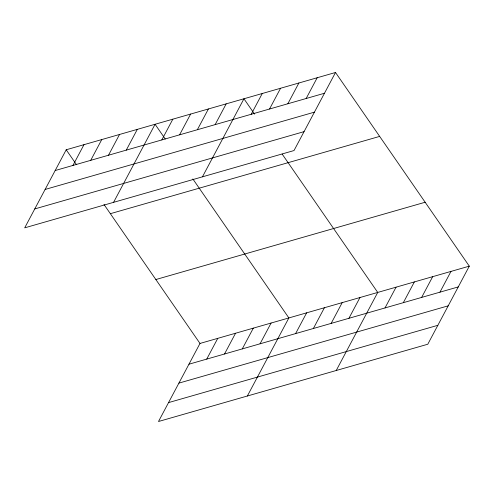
<?xml version="1.0" encoding="UTF-8"?>
<svg xmlns="http://www.w3.org/2000/svg" width="494" height="494" viewBox="0 0 494 494"><rect width="100%" height="100%" fill="white"/><g stroke="black" fill="none" stroke-linecap="round" stroke-linejoin="round"><path stroke-width="0.74" d="M335.512 72.488L66.208 149.775L24.7 227.845L294.004 150.553L335.512 72.488L469.3 266.155L427.792 344.225L158.488 421.512L199.996 343.447L469.3 266.155M72.945 165.434L83.98 144.674M90.717 160.334L101.758 139.574M108.495 155.233L119.529 134.473M126.266 150.133L137.307 129.372M113.571 202.336L155.079 124.272L165.268 139.018M161.816 139.932L172.851 119.171M179.588 134.831L190.628 114.071M197.359 129.724L208.4 108.97M215.137 124.624L226.172 103.87M202.441 176.833L243.95 98.763L254.558 114.126M251.224 114.268L262.258 93.508M269.533 109.013L280.573 88.253M287.848 103.759L298.882 82.998M306.157 98.504L317.197 77.743M206.733 359.107L217.774 338.347M224.511 354L235.545 333.246M242.282 348.9L253.323 328.139M260.054 343.799L271.095 323.039M247.358 396.009L288.867 317.938L192.864 178.964M295.603 333.598L306.644 312.838M313.375 328.498L324.416 307.737M331.153 323.397L342.188 302.637M348.925 318.297L359.965 297.536M336.229 370.5L377.737 292.436L282.154 154.072M385.011 307.941L396.052 287.181M403.326 302.686L414.361 281.926M421.635 297.425L432.676 276.671M439.95 292.17L450.985 271.41M55.174 170.535L324.472 93.249M45.115 189.449L314.419 112.157M34.753 208.931L304.057 131.645M110.36 213.686L379.664 136.4M155.851 279.536L425.149 202.244M188.961 364.208L458.259 286.915M178.908 383.116L448.206 305.829M168.547 402.604L437.845 325.311M66.208 149.775L76.397 164.527M103.993 204.467L199.996 343.447"/></g></svg>
